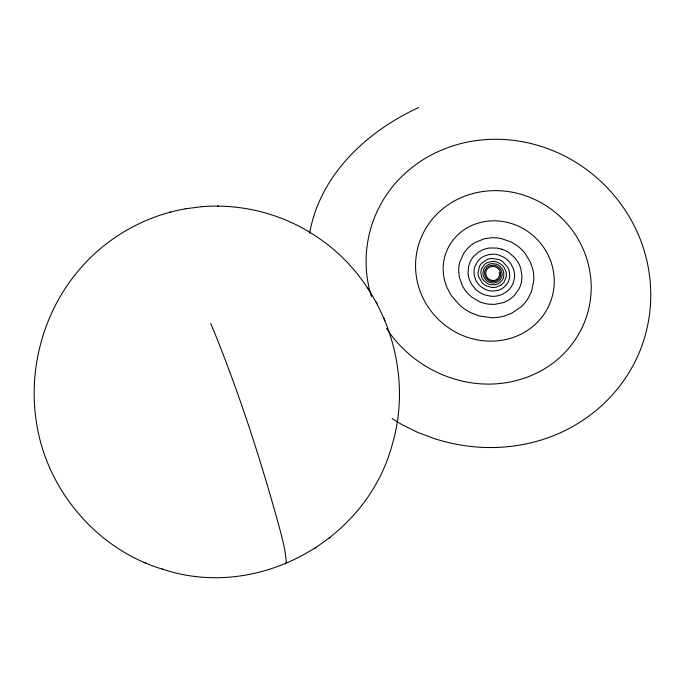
<?xml version="1.0" encoding="UTF-8"?>
<svg xmlns="http://www.w3.org/2000/svg" width="685" height="685" viewBox="0 0 685 685"><rect width="100%" height="100%" fill="white"/><g stroke="black" fill="none" stroke-linecap="round" stroke-linejoin="round"><path stroke-width="1.03" d="M309.646 233.397C319.664 175.214 366.903 131.152 418.732 107.545M162.114 568.995L163.415 569.449C257.723 600.608 366.347 540.516 392.094 445.087C414.759 369.472 383.728 281.835 318.183 237.729L316.479 236.599C282.922 213.925 241.677 203.368 201.347 206.716M285.457 563.849L286.33 561.614L285.046 551.511A455.448 20.233 69.4 0 0 280.233 530.687C261.019 460.329 238.568 390.784 210.723 323.329M328.894 538.41L330.238 537.468M314.843 548.479L315.965 547.7M501.103 284.969L496.574 287.058A14.599 13.837 29.2 0 1 491.428 287.392L486.359 285.868A14.976 14.197 29.2 0 1 482.052 282.648L478.669 276.86A15.421 14.616 29.2 0 1 478.019 272.904L479.449 266.431A15.832 15.001 29.3 0 1 481.735 263.108L487.446 259.35A16.269 15.412 29.3 0 1 491.607 258.459L498.808 259.546A16.714 15.841 29.3 0 1 502.739 261.679L507.696 267.304A17.185 16.294 29.3 0 1 509.306 271.508L509.708 275.969L509.255 278.958A17.673 16.757 29.2 0 1 507.542 283.128L504.682 286.664L502.191 288.539A18.178 17.236 29.2 0 1 497.849 290.431L493.054 291.091L489.741 290.774A18.709 17.733 29.1 0 1 484.946 289.233L480.673 286.476L478.267 284.01A19.266 18.264 29.2 0 1 475.57 279.66L474.148 274.771L473.994 271.354A19.856 18.812 29.2 0 1 474.953 266.362L477.308 261.841L479.611 259.247A20.464 19.394 29.3 0 1 483.918 256.241L488.996 254.512L492.678 254.161A21.107 20.002 29.3 0 1 498.235 254.846L503.509 256.986L506.703 259.204A21.783 20.644 29.3 0 1 510.65 263.451L513.348 268.571L514.315 272.356A22.485 21.312 29.3 0 1 514.444 278.153L512.928 283.744L511.001 287.186A23.221 22.014 29.2 0 1 506.951 291.536L501.737 294.618L497.73 295.843A23.992 22.742 29.1 0 1 491.385 296.288L485.014 295.012L480.947 293.189A24.806 23.504 29.1 0 1 475.578 289.216L471.426 283.967L469.49 279.882A25.662 24.317 29.2 0 1 468.069 273.341L468.514 266.696L469.893 262.398A26.569 25.174 29.3 0 1 473.429 256.644L478.515 252.071L482.685 249.845A27.52 26.081 29.4 0 1 489.604 247.996L496.933 248.056L501.857 249.22M185.669 208.754C148.268 215.304 113.205 233.927 86.884 261.31L85.479 262.792C45.373 304.971 27.186 366.132 36.596 423.458C47.128 490.845 97.698 550.166 163.415 569.449M169.734 212.264L170.659 212.093M185.284 208.814L201.518 206.699M217.522 206.117L218.275 206.074M144.15 562.376L145.734 562.933M392.145 418.638L402.583 425L417.679 432.363L433.408 438.306A179.967 170.719 28.5 0 0 482.728 447.391C509.649 448.512 536.826 443.632 561.34 432.338A173.314 164.597 28.8 0 0 599.966 407.181C618.469 390.75 633.017 369.934 641.58 346.687A166.635 158.295 29.5 0 0 650.467 304.645C651.932 281.081 647.924 257.277 638.728 235.529A159.134 151.06 30.2 0 0 617.622 199.703C603.528 181.782 585.701 166.857 565.433 156.411A151.282 143.396 30.4 0 0 528.186 142.882C507.362 138.284 485.588 137.968 464.738 142.643A143.311 135.664 30 0 0 430.471 155.409C413.132 164.802 397.916 178.109 386.777 194.429A135.493 128.198 29.3 0 0 371.707 225.288C365.953 243.44 364.566 262.894 367.828 281.672A128.026 121.194 28.7 0 0 371.441 296.605M386.571 328.406C393.704 339.657 403.063 349.359 413.406 357.681A120.98 114.652 28.3 0 0 441.979 374.549C458.513 381.485 476.529 384.893 494.467 383.942A114.318 108.47 28.5 0 0 524.479 378.146C539.831 372.828 553.994 364.052 565.185 352.236A107.999 102.536 29.1 0 0 581.137 329.588C587.884 316.153 591.429 301.16 591.215 286.125A101.962 96.782 29.7 0 0 587.216 260.154C583.038 246.292 575.811 233.397 566.093 222.651A96.208 91.242 30 0 0 546.818 206.202C535.276 198.719 522.201 193.607 508.578 191.603A90.762 85.985 29.9 0 0 484.946 191.243C472.393 192.75 460.149 196.946 449.531 203.865A85.668 81.104 29.6 0 0 433.211 218.13C425.539 227.112 419.991 237.866 417.37 249.391A80.941 76.634 29.1 0 0 415.684 270.095C416.411 281.655 419.828 293 425.642 303.018A76.592 72.559 28.8 0 0 438.246 319.261C446.329 327.182 456.09 333.355 466.793 337.071A72.576 68.8 28.7 0 0 485.999 340.993C496.479 341.678 507.106 340.111 516.815 336.078A68.851 65.306 28.9 0 0 532.194 326.968C539.669 320.931 545.714 313.156 549.516 304.32A65.358 62.001 29.3 0 0 553.84 288.222C554.918 279.095 553.857 269.753 550.714 261.113A62.078 58.876 29.6 0 0 543.188 246.711C537.999 239.407 531.277 233.234 523.494 228.773A58.987 55.913 29.7 0 0 509.049 222.813C500.898 220.647 492.301 220.176 483.987 221.692A56.101 53.147 29.5 0 0 470.244 226.204C463.257 229.638 457.049 234.655 452.4 240.923A53.404 50.579 29.3 0 0 445.986 252.833C443.435 259.863 442.578 267.475 443.546 274.899A50.895 48.215 29.1 0 0 447.091 287.743L451.364 295.672L460.114 305.578A48.575 46.032 28.9 0 0 471.066 312.814L479.226 315.956L491.736 317.737A46.409 44.003 29 0 0 503.929 316.17L511.524 313.345L521.131 306.829A44.388 42.093 29.1 0 0 528.315 298.052L531.577 291.262L533.769 280.49A42.479 40.278 29.3 0 0 532.87 269.573L530.618 262.552L525.035 253.253A40.68 38.566 29.5 0 0 517.261 245.761L511.113 241.959L501.197 238.543A38.977 36.939 29.5 0 0 490.948 237.806L484.244 238.817L475.185 242.456A37.375 35.414 29.4 0 0 467.667 248.33L463.736 253.279L459.935 261.687A35.868 33.985 29.2 0 0 458.693 270.789L459.292 276.954L462.306 285.602A34.464 32.657 29.1 0 0 467.538 293.154L472.076 297.35L479.911 301.871A33.137 31.407 29 0 0 488.525 304.157L494.416 304.397L502.764 302.796A31.895 30.234 29.1 0 0 510.154 299.054L514.324 295.526L518.93 289.087A30.714 29.121 29.2 0 0 521.482 281.681L521.979 276.457L520.857 268.794A29.601 28.059 29.3 0 0 517.689 261.704L514.572 257.517L508.724 252.517A28.53 27.049 29.4 0 0 501.857 249.22M367.383 287.572L368.855 289.978M375.62 301.332L377.152 303.849M383.934 317.96L384.996 320.828M499.365 272.313L499.374 275.867L497.524 278.855A7.013 6.644 29.2 0 1 495.983 279.848A6.884 6.525 29.2 0 1 494.801 280.259A7.124 6.747 29.2 0 1 491.017 280.156L489.244 279.352A7.295 6.91 29.2 0 1 486.915 277.082L486.085 275.31A7.398 7.013 29.2 0 1 485.862 272.125L486.453 270.301A7.544 7.15 29.2 0 1 488.516 267.844L490.272 266.919A7.672 7.278 29.3 0 1 493.611 266.525L495.64 267.013A7.818 7.407 29.3 0 1 498.552 268.957L499.793 270.661A7.963 7.544 29.2 0 1 500.718 274L500.504 276.064A8.109 7.689 29.2 0 1 498.877 279.103L497.241 280.448A8.263 7.826 29.2 0 1 493.825 281.561L491.59 281.449A8.417 7.98 29.2 0 1 488.122 279.968L486.444 278.401A8.58 8.134 29.2 0 1 484.757 275.019L484.552 272.767A8.742 8.288 29.2 0 1 485.614 269.196L487.035 267.433A8.922 8.451 29.3 0 1 490.383 265.557L492.738 265.223A9.093 8.622 29.3 0 1 496.694 266.088L498.791 267.424A9.282 8.794 29.3 0 1 501.292 270.686L502.011 273.05A9.47 8.973 29.2 0 1 501.677 277.091L500.572 279.283A9.658 9.153 29.2 0 1 497.456 281.989L495.032 282.837A9.89 9.367 29.2 0 1 491.53 282.896L488.157 281.715A10.095 9.564 29.2 0 1 485.365 279.42L483.541 276.312A10.309 9.77 29.2 0 1 482.968 272.776L483.73 269.316A10.532 9.984 29.2 0 1 485.768 266.371L488.807 264.367A10.763 10.198 29.3 0 1 492.489 263.588L496.308 264.17A10.994 10.421 29.3 0 1 499.759 266.054L502.362 269.025A11.243 10.652 29.2 0 1 503.758 272.707L503.715 276.603A11.499 10.892 29.2 0 1 502.216 280.216L499.425 283.025A11.756 11.14 29.2 0 1 495.675 284.635L491.479 284.806A12.03 11.397 29.2 0 1 487.377 283.47L483.952 280.781A12.313 11.662 29.2 0 1 481.666 277.065L480.87 272.827A12.604 11.945 29.2 0 1 481.692 268.606L484.064 264.984A12.904 12.227 29.3 0 1 487.703 262.475L492.13 261.422A13.22 12.527 29.3 0 1 496.779 262.021L501.018 264.222A13.546 12.844 29.3 0 1 504.28 267.767L506.087 272.21A13.888 13.161 29.2 0 1 506.155 276.988L504.443 281.441A14.239 13.494 29.2 0 1 501.103 284.969"/></g></svg>
